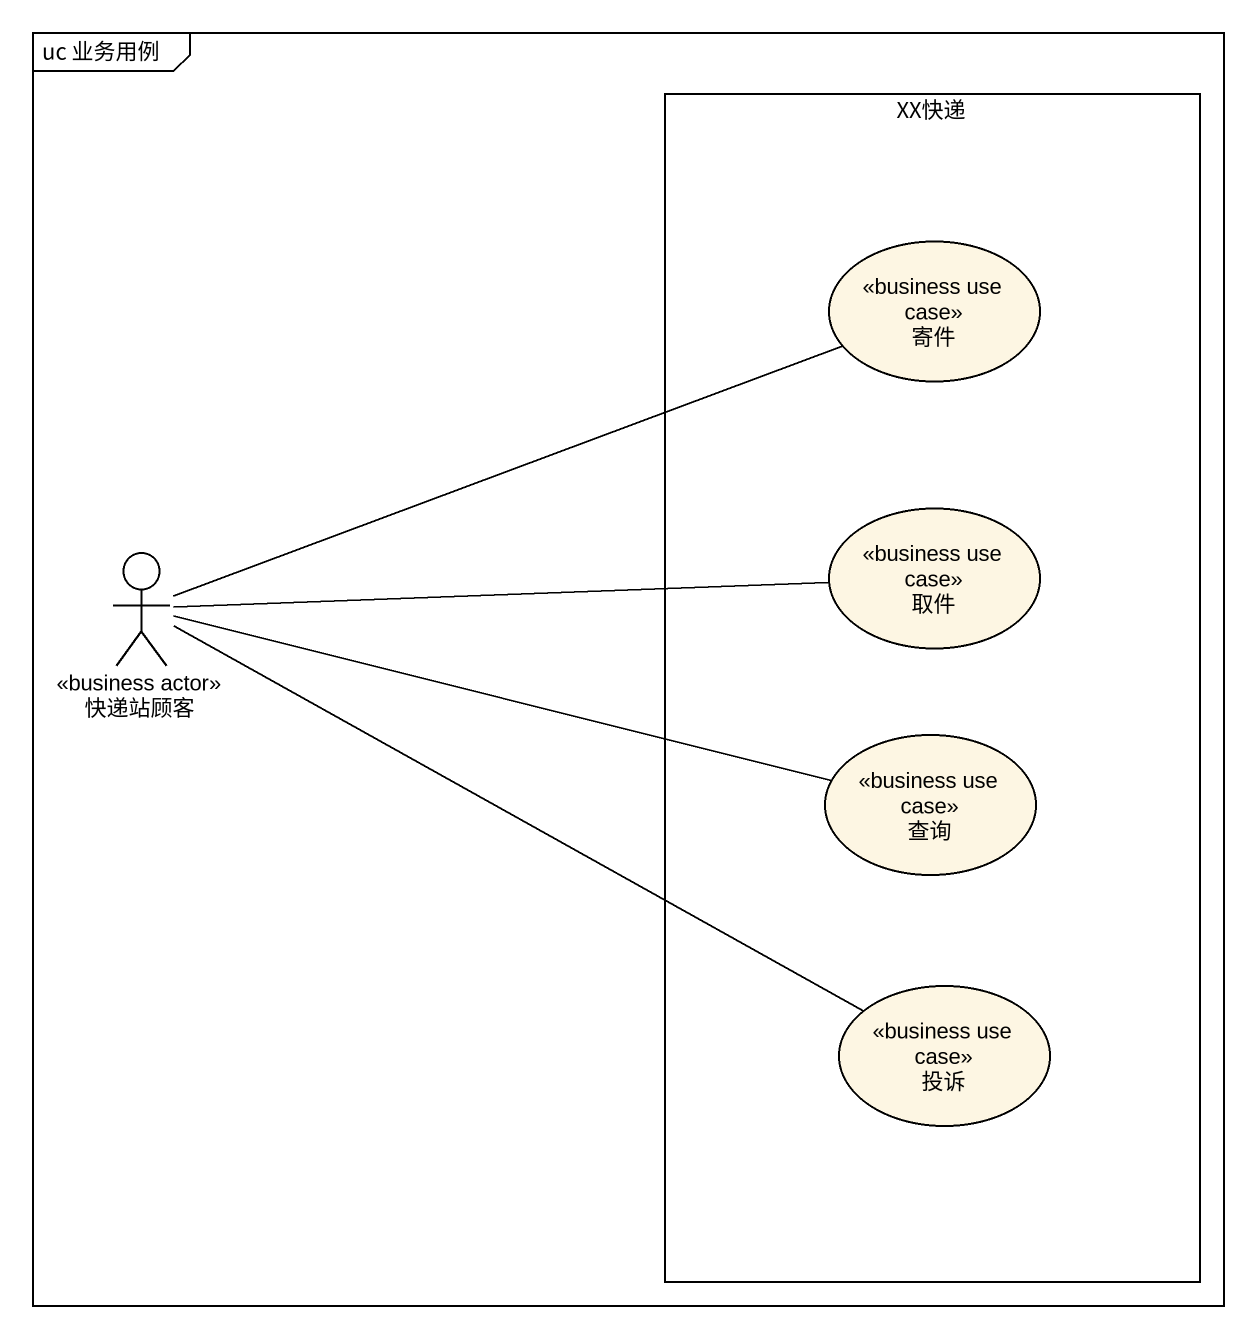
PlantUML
@startuml
mainframe uc 业务用例
rectangle XX快递 {
  usecase 寄件 <<business use case>>
  usecase 取件 <<business use case>>
  usecase 查询 <<business use case>>
  usecase 投诉 <<business use case>>
}
actor 快递站顾客 <<business actor>>
快递站顾客 -right- 寄件
快递站顾客 -right- 取件
快递站顾客 -right- 查询
快递站顾客 -right- 投诉
@enduml
